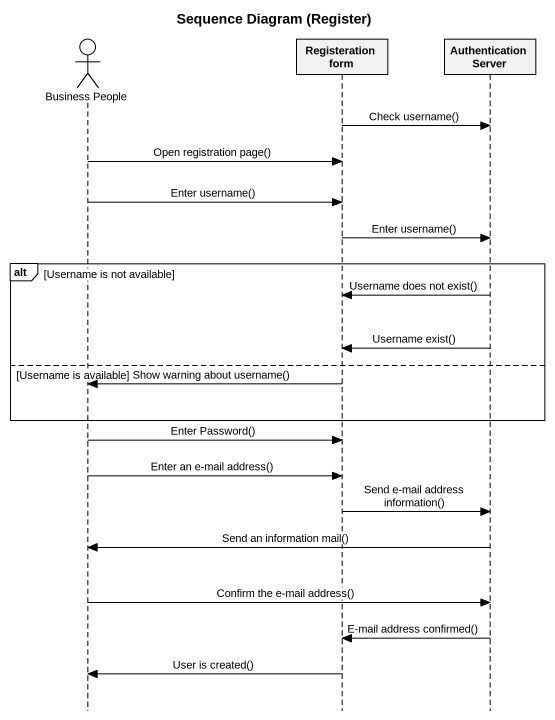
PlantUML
@startuml
title Sequence Diagram (Register)
hide footbox
actor "Business People" as Business_People
participant "Registeration form" as Registeration_form
participant "Authentication Server" as Authentication_Server

Registeration_form -> Authentication_Server : Check username()
Business_People -> Registeration_form : Open registration page()
Business_People -> Registeration_form : Enter username()
Registeration_form -> Authentication_Server : Enter username()
alt Username is not available
  Authentication_Server -> Registeration_form : Username does not exist()
  Authentication_Server -> Registeration_form : Username exist()
else Username is available
  Registeration_form -> Business_People : Show warning about username()
end
Business_People -> Registeration_form : Enter Password()
Business_People -> Registeration_form : Enter an e-mail address()
Registeration_form -> Authentication_Server : Send e-mail address information()
Authentication_Server -> Business_People : Send an information mail()
Business_People -> Authentication_Server : Confirm the e-mail address()
Authentication_Server -> Registeration_form : E-mail address confirmed()
Registeration_form -> Business_People : User is created()
@enduml
